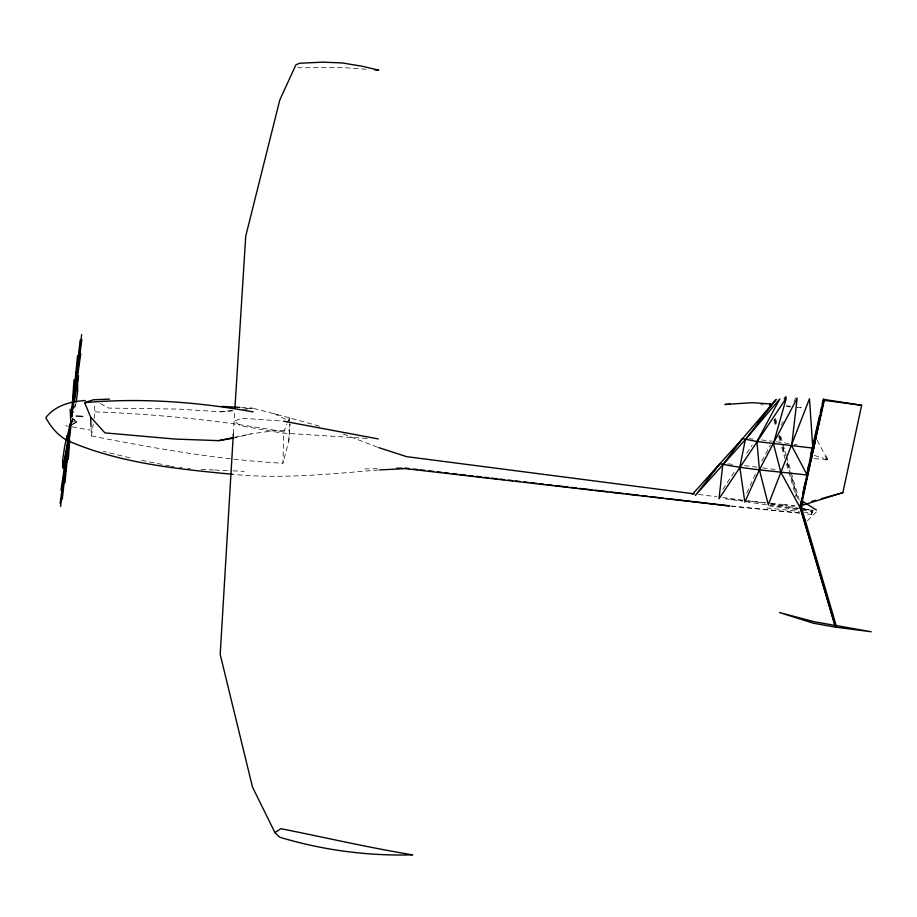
<?xml version="1.0" encoding="UTF-8"?>
<svg xmlns="http://www.w3.org/2000/svg" width="917" height="917" viewBox="0 0 917 917"><rect width="100%" height="100%" fill="white"/><g stroke="black" fill="none" stroke-linecap="round" stroke-linejoin="round"><path stroke-width="0.69" stroke-dasharray="4.58 3.44" d="M91.104 427.895L91.436 435.976C154.698 448.31 218.475 459.738 282.929 463.245L283.823 431.93L286.883 424.216M233.342 433.913L234.729 411.148M288.752 441.249L289.932 423.895L288.752 441.249L282.929 463.245M71.847 423.345L72.695 416.754M72.386 422.072L72.89 417.888M800.243 508.247L812.141 510.46L811.637 514.448L812.485 510.437L811.637 514.448L806.398 513.864M75.973 403.572L73.52 412.524M91.436 435.976L93.282 423.929M94.096 418.576L95.116 411.882L93.947 403.835M74.483 406.976L75.16 404.214M811.476 513.864L812.485 510.437L795.096 507.64M287.399 422.92L289.428 417.785L319.987 426.348M746.816 493.048L756.72 471.143M761.809 461.079L770.486 444.974M781.158 425.144L783.164 421.43M793.835 401.6L796.506 396.648M722.802 489.449L735.893 469.63M746.747 453.296L752.181 445.123M807.407 520.776L817.586 510.746M72.443 424.319L77.177 421.568L72.386 418.84M72.535 424.399L77.383 421.591L72.466 418.782M232.975 438.234L251.189 433.833L273.61 430.784L289.463 430.36M234.947 437.237L251.189 433.833M245.618 409.131L252.462 408.111L289.428 417.785L289.634 420.227M100.354 403.618L108.515 408.076L178.299 409.074L220.71 411.825L233.136 410.369M242.799 409.234L252.462 408.111L241.251 407.48M220.71 411.825L233.262 410.873M378.285 470.008C329.788 473.974 280.854 479.293 232.219 474.261M364.714 468.965L378.572 468.656M366.983 438.429L281.634 432.996L240.758 425.797L234.099 421.098L241.893 418.186L282.115 421.086M214.807 470.031L231.588 470.788M232.987 470.845L244.174 471.349M201.236 469.344L213.409 469.974M95.116 411.882C158.377 414.243 221.559 420.49 283.823 431.93M814.285 458.66L823.512 459.245M366.101 69.222L341.456 67.468L298.678 67.812L295.847 64.924M786.327 406.563L790.397 406.896M797.182 407.446L801.252 407.778L797.24 407.228M799.83 513.13L731.846 506.299M799.395 512.912L731.262 506.035M760.755 404.672L763.322 404.89M749.12 438.67L753.293 439.048M727.926 463.864L734.826 464.552M765.466 502.665L744.065 500.682M742.655 500.533L725.737 498.791L742.472 501.198M766.681 507.972L799.326 511.388M771.014 503.215L784.7 504.74M744.535 465.63L757.075 467.12M798.054 508.809L770.406 505.336M761.546 439.942L772.481 441.249M803.991 509.084L813.505 510.253M72.156 420.96L77.383 421.591M698.525 494.412L716.956 496.796M722.619 497.53L742.461 500.097M748.134 500.831L765.145 503.032M768.641 505.829L800.747 509.978M171.192 466.226L173.943 466.593M179.434 467.326L182.185 467.693M187.676 468.415L190.415 468.782M762.612 467.842L777.776 469.894M802.054 510.161L812.485 511.594L811.304 513.314L804.656 512.248M786.557 405.738L790.557 406.3M776.527 441.811L789.984 443.668M766.303 504.763L743.87 501.404M794.145 444.275L796.965 444.688M769.959 503.926L786.717 506.402M788.116 506.608L793.698 507.433M770.784 503.823L783.405 505.714M65.634 425.752L70.838 426.611M72.134 426.829L89.981 430.084M803.235 508.912L812.141 510.46M141.688 460.345L164.361 464.862M165.736 465.137L169.828 465.951M129.767 457.835L103.449 451.393M814.285 455.428L823.512 458.282M377.414 447.175L341.342 433.282M274.183 413.578L289.634 421.27L289.428 417.785M817.196 440.343L824.899 454.717M811.717 511.846L812.072 513.027M775.507 418.416L777.089 423.86M780.654 436.114L782.637 442.911M783.026 444.275L786.19 455.164M786.591 456.528L790.947 471.498M791.337 472.863L799.647 501.439M774.831 419.642L776.412 425.087M779.565 435.976L782.327 445.502M782.728 446.866L785.101 455.027M787.462 463.188L798.122 499.937M774.59 418.909L776.561 425.74M779.324 435.311L781.284 442.143M782.866 447.611L785.227 455.806M787.199 462.638L789.56 470.845M791.13 476.313L797.435 498.183M773.914 420.135L775.885 426.967M778.636 436.538L780.207 442.005M781.777 447.473L784.918 458.408M786.488 463.876L788.448 470.708M788.849 472.072L795.922 496.67"/><path stroke-width="1.38" d="M233.342 433.913L220.195 654.417L252.496 787.095L274.928 832.59L279.616 837.175C322.715 850.197 367.671 856.111 412.661 854.85C368.428 847.617 324.836 837.393 280.889 828.693L274.928 832.59M234.912 408.306L245.733 236.173L279.8 99.964L295.847 64.924L299.435 63.273L323.036 62.15L342.27 62.952L362.375 66.288L378.778 70.151L374.549 69.841M68.305 459.451L69.692 440.126M70.884 423.562L70.151 409.097M71.388 416.559L74.025 379.833M64.947 482.8L69.13 440.527M70.666 425.029L71.079 420.8L66.368 439.931M77.521 355.853L71.503 416.559L80.169 340.161M62.276 499.112L68.844 440.733M70.598 425.075L71.079 420.8L70.529 425.007M71.125 424.33L69.795 436.102L62.677 467.762L62.62 460.529L64.648 446.27L67.296 435.243M60.591 506.436L68.672 440.458M71.606 416.559L71.95 413.739M81.647 334.648L72.294 410.908L72.936 406.793M60.144 503.49L69.233 434.818M71.641 416.593L72.007 413.796M73.303 403.984L81.831 339.542M76.168 402.173L77.647 391.043L77.601 377.047M61.038 490.297L70.082 427.746M73.704 402.689L80.742 353.928M74.117 402.552L78.541 375.89M63.204 468.22L70.941 420.8M800.014 506.941L801.435 500.063M802.868 493.186L805.149 482.182M807.418 471.235L808.817 464.495M811.052 453.697L812.439 446.957L800.358 508.11L780.848 472.232L773.444 443.713L786.327 398.001L719.02 498.768L722.756 464.724L742.518 438.658L776.034 399.548L745.326 439.679L695.35 495.467L719.891 463.681L742.518 438.658L756.938 441.524L812.794 448.092L823.661 399.915M813.345 450.281L815.912 437.948M800.988 504.384L801.332 505.565L842.861 492.658L861.659 405.28L823.993 399.422L801.298 502.986M801.332 505.565L823.993 399.422M801.298 502.997L824.291 400.339L861.659 405.28M813.07 444.218L819.615 415.447M820.245 412.696L821.494 407.217M822.113 404.477L823.363 398.998M769.741 405.452L770.154 403.961L752.456 402.689L724.911 404.466L730.276 404.225M770.807 405.578L771.22 404.099M801.263 508.74L803.303 501.748L816.394 510.001M834.871 625.371L834.378 626.976L813.31 623.193L779.496 612.533L813.952 621.68L834.871 625.371L800.105 506.746M836.086 625.52L871.15 631.756L835.593 627.125L836.086 625.52L831.696 610.114L800.449 504.167M784.253 398.861L785.858 396.557M757.385 422.806L760.044 419.482M761.821 417.269L776.034 399.548M737.268 445.089L742.518 438.658M708.348 477.78L710.113 475.602M713.667 471.269L719.891 463.681C748.547 469.733 778.12 471.476 807.212 475.075L806.857 473.929M692.335 494.401L719.891 463.681M232.975 438.234L218.716 440.653L175.342 439.083L104.928 432.881L90.645 417.12L84.685 402.643L93.362 399.801L109.478 399.113M811.797 501.358L815.843 500.223M821.254 498.71L842.861 492.658M218.716 440.653L233.594 437.524M84.685 402.643C140.977 397.68 197.671 401.864 253.172 411.905M85.292 400.534C70.747 401.314 55.054 405.543 45.85 417.648C50.458 426.508 57.301 434.647 65.944 439.724M379.707 469.928L405.337 468.621L729.015 505.978M396.58 468.255L402.127 468.14M221.639 406.38L239.853 407.4M824.83 459.337L827.466 459.497L825.541 455.909M76.157 416.02L82.702 416.513M232.219 474.261C176.866 468.965 119.921 463.303 68.42 440.962M404.901 468.071L409.154 468.564M413.418 469.068L417.671 469.561M420.502 469.894L424.766 470.387M429.018 470.88L433.282 471.372M437.535 471.865L441.788 472.37M444.63 472.691L448.883 473.195M453.147 473.688L457.4 474.181M460.242 474.513L465.916 475.166M468.747 475.499L473.012 475.992M475.843 476.324L481.528 476.989M484.359 477.321L488.623 477.814M491.455 478.147L497.129 478.8M499.971 479.132L504.224 479.625M508.488 480.118L512.741 480.623M515.583 480.944L519.836 481.448M524.088 481.941L528.352 482.434M531.184 482.766L536.858 483.419M539.7 483.752L543.953 484.245M546.796 484.577L552.47 485.242M555.312 485.574L568.082 487.053M570.913 487.385L576.598 488.05M579.429 488.371L592.199 489.861M595.041 490.194L607.811 491.672M610.653 492.005L623.422 493.495M626.254 493.827L639.034 495.306M641.866 495.638L647.54 496.303M650.382 496.624L663.151 498.114M665.994 498.447L729.84 505.875M694.272 493.862L406.54 456.632L378.732 447.599M784.7 504.74L787.497 505.107M791.703 505.657L794.5 506.012M283.502 421.178L378.285 438.934M807.212 475.075L791.669 445.788L797.16 398.276L759.414 469.779L744.833 502.058L739.813 467.223L745.326 439.679L779.817 398.929L756.938 441.524L759.414 469.779L768.297 504.705L809.482 398.735L812.794 448.092M810.983 456.357L811.648 458.5M770.154 403.961L770.933 406.54M835.593 627.125L800.587 509.118M804.255 518.953L805.378 522.782M90.645 417.12L91.047 426.543M70.219 427.815L69.703 432.033L70.151 427.803"/></g></svg>
